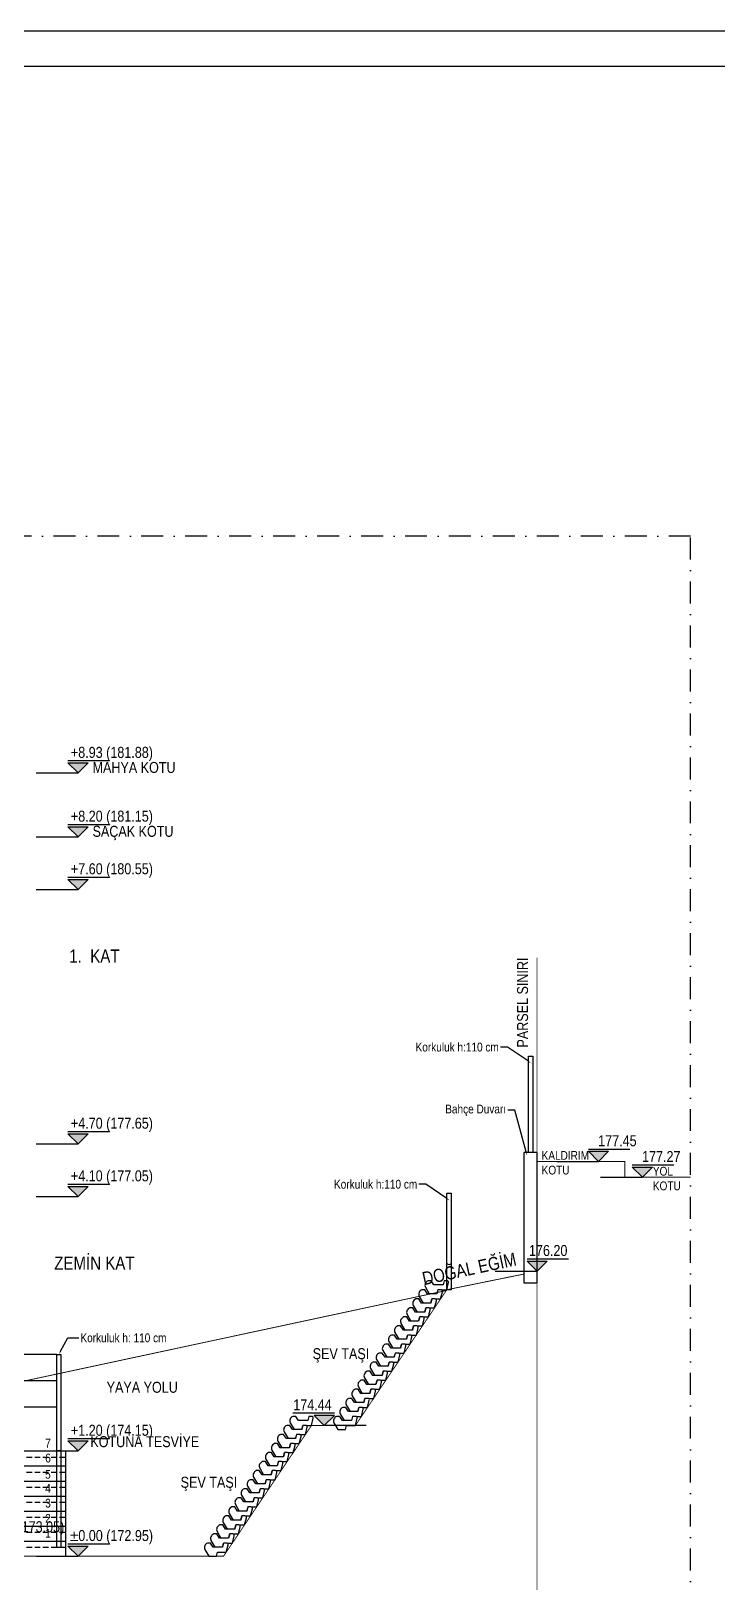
# Model space of a CAD drawing. Header units: millimetres. Extents: x 82776 to 137242, y 11666 to 27998.
# Drawn here: x 124452 to 125235, y 26229 to 27998 of the extents above; entities that cross this region are included whole.
import ezdxf
from ezdxf import colors
from ezdxf.entities.mleader import LeaderData, LeaderLine
from ezdxf.math import Vec2, Vec3

# ---------------------------------------------------------------- set-up
doc = ezdxf.new("R2010")
doc.units = ezdxf.units.MM
for name, pattern in [('( Hidden )', [0.375, 0.25, -0.125]), ('ACAD_ISO03W100', [30, 12, -18]), ('DASHDOT', [1, 0.5, -0.25, 0, -0.25]), ('DASHED', [15, 10, -5]), ('HIDDEN', [9.525, 6.35, -3.175])]:
    doc.linetypes.add(name, pattern=pattern)
for name, color, linetype in [('0_IFC_Elevation_3', 21, 'Continuous'), ('0_IFC_Elevation_4', 11, 'Continuous'), ('0_IFC_Legend_Viewport', 7, 'Continuous'), ('0_IFC_Notation_Level_50', 160, 'Continuous'), ('0_IFC_Notation_Section_50', 10, 'Continuous'), ('0_IFC_Parsel Sınırı', 191, 'ACAD_ISO03W100'), ('0_IFC_Stair_Text', 221, 'Continuous'), ('0_IFC_Text_Explanation_50', 231, 'Continuous'), ('1_IFC_Concrete_Section', 50, 'Continuous'), ('1_IFC_Stair_Concrete', 252, '( Hidden )'), ('2_IFC_Handrail', 181, 'Continuous'), ('7_IFC_Landscape', 45, 'Continuous')]:
    doc.layers.add(name, color=color, linetype=linetype)
doc.styles.add('IFC_TEXT', font='ARIALN.TTF')

# ---------------------------------------------------------------- blocks, each defined once
blk = doc.blocks.new('*U2169')
at = {"layer": '0_IFC_Legend_Viewport', "transparency": 33554687}
blk.add_lwpolyline([(-3169.3, 2920), (0, 2920), (0, 0), (-3169.3, 0)], close=True, dxfattribs=at)
at = {"style": 'IFC_TEXT'}
for tag, p in [('KOT', (-1159.1, 18)), ('OLCEK', (-110.4, 17.9)), ('PAFTA', (-2411.7, 17.9))]:
    blk.add_attdef(tag, p, '', height=35, dxfattribs=at)
blk = doc.blocks.new('0_IFC_NOT_RUDELEVEL_50_N')
at = {"layer": '0_IFC_Notation_Level_50'}
h = blk.add_hatch(color=256, dxfattribs=at)
h.dxf.hatch_style = 1
h.paths.add_polyline_path([(-201.6, 201.6), (201.6, 201.6), (0, 0)])
for p, q in [((-834.4, 0), (0, 0)), ((-201.6, 246.4), (627.2, 246.4))]:
    blk.add_line(p, q, dxfattribs=at)
blk.add_lwpolyline([(-201.6, 201.6), (201.6, 201.6), (0, 0), (-201.6, 201.6)], dxfattribs=at)
at = {"layer": '0_IFC_Notation_Level_50', "style": 'IFC_TEXT'}
blk.add_attdef('LEVEL', (-201.6, 302.4), '', height=280, dxfattribs=at)
blk = doc.blocks.new('A_GR2_DE')
at = {"layer": '0_IFC_Elevation_4', "linetype": 'DASHED', "const_width": 1}
blk.add_lwpolyline([(-2110, 34), (-860, 225), (-10, 564), (544.1, 682.8)], dxfattribs=at)
ref = blk.add_blockref('0_IFC_NOT_RUDELEVEL_50_N', (647.7, 704.9), dxfattribs=dict(xscale=0.057142857142768, yscale=0.057142857142768, zscale=0.057142857142768))
ref.add_attrib('LEVEL', '176.20', (638.4, 722.2), dxfattribs={"layer": '0_IFC_Notation_Level_50', "height": 12.5, "style": 'IFC_TEXT'})
at = {"layer": '0_IFC_Elevation_4', "linetype": 'DASHED', "ltscale": 3, "insert": (515.5, 703.5), "char_height": 15, "attachment_point": 1, "rotation": 12.1147, "style": 'IFC_TEXT'}
blk.add_mtext_dynamic_manual_height_columns('\\pxt4;DOĞAL EĞİM', width=252.297, gutter_width=125, heights=[0], dxfattribs=at)
blk = doc.blocks.new('*U2140')
ref = blk.add_blockref('0_IFC_NOT_RUDELEVEL_50_N', (0, 1322.8), dxfattribs=dict(xscale=0.057142857142768, yscale=0.057142857142768, zscale=0.057142857142768))
ref.add_attrib('LEVEL', '+8.93 (181.88)', (-8.2, 1340), dxfattribs={"layer": '0_IFC_Notation_Level_50', "height": 12.5, "style": 'IFC_TEXT'})
ref = blk.add_blockref('0_IFC_NOT_RUDELEVEL_50_N', (0, 1250), dxfattribs=dict(xscale=0.057142857142768, yscale=0.057142857142768, zscale=0.057142857142768))
ref.add_attrib('LEVEL', '+8.20 (181.15)', (-8.2, 1267.3), dxfattribs={"layer": '0_IFC_Notation_Level_50', "height": 12.5, "style": 'IFC_TEXT'})
ref = blk.add_blockref('0_IFC_NOT_RUDELEVEL_50_N', (0, 1190), dxfattribs=dict(xscale=0.057142857142768, yscale=0.057142857142768, zscale=0.057142857142768))
ref.add_attrib('LEVEL', '+7.60 (180.55)', (-8.2, 1207.3), dxfattribs={"layer": '0_IFC_Notation_Level_50', "height": 12.5, "style": 'IFC_TEXT'})
ref = blk.add_blockref('0_IFC_NOT_RUDELEVEL_50_N', (0, 900), dxfattribs=dict(xscale=0.057142857142768, yscale=0.057142857142768, zscale=0.057142857142768))
ref.add_attrib('LEVEL', '+4.70 (177.65)', (-8.2, 917.3), dxfattribs={"layer": '0_IFC_Notation_Level_50', "height": 12.5, "style": 'IFC_TEXT'})
ref = blk.add_blockref('0_IFC_NOT_RUDELEVEL_50_N', (0, 840), dxfattribs=dict(xscale=0.057142857142768, yscale=0.057142857142768, zscale=0.057142857142768))
ref.add_attrib('LEVEL', '+4.10 (177.05)', (-8.2, 857.3), dxfattribs={"layer": '0_IFC_Notation_Level_50', "height": 12.5, "style": 'IFC_TEXT'})
ref = blk.add_blockref('0_IFC_NOT_RUDELEVEL_50_N', (0, 550), dxfattribs=dict(xscale=0.057142857142768, yscale=0.057142857142768, zscale=0.057142857142768))
ref.add_attrib('LEVEL', '+1.20 (174.15)', (-8.2, 567.3), dxfattribs={"layer": '0_IFC_Notation_Level_50', "height": 12.5, "style": 'IFC_TEXT'})
ref = blk.add_blockref('0_IFC_NOT_RUDELEVEL_50_N', (-100, 440), dxfattribs=dict(xscale=0.057142857142768, yscale=0.057142857142768, zscale=0.057142857142768))
ref.add_attrib('LEVEL', '+0.10 (173.05)', (-109.3, 457.3), dxfattribs={"layer": '0_IFC_Notation_Level_50', "height": 12.5, "style": 'IFC_TEXT'})
ref = blk.add_blockref('0_IFC_NOT_RUDELEVEL_50_N', (0, 430), dxfattribs=dict(xscale=0.057142857142768, yscale=0.057142857142768, zscale=0.057142857142768))
ref.add_attrib('LEVEL', '%%P0.00 (172.95)', (-9.3, 447.3), dxfattribs={"layer": '0_IFC_Notation_Level_50', "height": 12.5, "style": 'IFC_TEXT'})
ref = blk.add_blockref('0_IFC_NOT_RUDELEVEL_50_N', (0, 150), dxfattribs=dict(xscale=0.057142857142768, yscale=0.057142857142768, zscale=0.057142857142768))
ref.add_attrib('LEVEL', '-2.80 (170.15)', (-8.2, 167.3), dxfattribs={"layer": '0_IFC_Notation_Level_50', "height": 12.5, "style": 'IFC_TEXT'})
ref = blk.add_blockref('0_IFC_NOT_RUDELEVEL_50_N', (0, 100), dxfattribs=dict(xscale=0.057142857142768, yscale=0.057142857142768, zscale=0.057142857142768))
ref.add_attrib('LEVEL', '-3.30 (169.95)', (-8.2, 117.3), dxfattribs={"layer": '0_IFC_Notation_Level_50', "height": 12.5, "style": 'IFC_TEXT'})
ref = blk.add_blockref('0_IFC_NOT_RUDELEVEL_50_N', (0, 50), dxfattribs=dict(xscale=0.057142857142768, yscale=0.057142857142768, zscale=0.057142857142768))
ref.add_attrib('LEVEL', '-3.80 (169.15)', (-8.2, 67.3), dxfattribs={"layer": '0_IFC_Notation_Level_50', "height": 12.5, "style": 'IFC_TEXT'})
at = {"layer": '0_IFC_Notation_Level_50', "char_height": 12.5, "attachment_point": 1, "style": 'IFC_TEXT'}
for s, insert in [('MAHYA KOTU', (16.5, 1335.3)), ('SAÇAK KOTU', (16.5, 1262.5)), ('T.Ü.K.', (16.5, 112.5)), ('T.A.K.', (16.5, 62.5))]:
    blk.add_mtext_dynamic_manual_height_columns(s, width=128.311, gutter_width=12.5, heights=[0], dxfattribs=dict(at, insert=insert))
at = {"layer": '0_IFC_Text_Explanation_50', "char_height": 15, "attachment_point": 5, "style": 'IFC_TEXT'}
for s, insert in [('\\pxt4;1.  KAT', (18.6, 1114.1)), ('\\pxt4;ZEMİN KAT', (18.6, 764.1)), ('\\pxi-0.46999,l1.46999,t1.46999,4;1. BODRUM KAT', (12.2, 364.1))]:
    blk.add_mtext_dynamic_manual_height_columns(s, width=215.825, gutter_width=125, heights=[0], dxfattribs=dict(at, insert=insert))
blk = doc.blocks.new('SEV TASI')
blk.add_wipeout([(3.1, 10.3), (-0.4, 10.3), (-0.8, 10.3), (-1.1, 10.1), (-1.5, 9.9), (-1.7, 9.7), (-1.9, 9.4), (-2, 9), (-2.1, 8.6), (-2, 8.2), (0, 0), (10, 0), (11.2, -4.7), (19.9, -4.7), (24.4, 2.9), (24.8, 3.9), (24.9, 5), (24.8, 6.1), (24.5, 7.2), (24, 8.2), (23.3, 9.1), (22.4, 9.8), (21.4, 10.3), (17.9, 10.3), (14.8, 5.6), (4.3, 5.6)]).dxf.layer = '7_IFC_Landscape'
at = {"layer": '7_IFC_Landscape'}
blk.add_lwpolyline([(0, 0), (-2, 8.2, -0.486604), (-0.4, 10.3), (3.1, 10.3), (4.3, 5.6), (14.8, 5.6), (17.9, 10.3), (21.4, 10.3, -0.425542), (24.4, 2.9), (19.9, -4.7), (11.2, -4.7), (10, 0)], format="xyb", close=True, dxfattribs=at)
blk = doc.blocks.new('*U2132')
blk.add_blockref('SEV TASI', (9.3, -13.8))
blk.add_blockref('SEV TASI', (16.2, -24.1))
blk.add_blockref('SEV TASI', (23.2, -34.4))
blk.add_blockref('SEV TASI', (30.1, -44.7))
blk.add_blockref('SEV TASI', (37, -55))
blk.add_blockref('SEV TASI', (44, -65.3))
blk.add_blockref('SEV TASI', (50.9, -75.6))
blk.add_blockref('SEV TASI', (57.9, -85.9))
blk.add_blockref('SEV TASI', (64.8, -96.2))
blk.add_blockref('SEV TASI', (71.7, -106.6))
blk.add_blockref('SEV TASI', (78.7, -116.9))
blk.add_blockref('SEV TASI', (85.6, -127.2))
blk.add_blockref('SEV TASI', (92.6, -137.5))
blk.add_blockref('SEV TASI', (99.5, -147.8))
blk.add_blockref('SEV TASI', (106.5, -158.1))
blk = doc.blocks.new('*U2133')
blk.add_blockref('SEV TASI', (3.1, -4.7))
blk.add_blockref('SEV TASI', (10.1, -15))
blk.add_blockref('SEV TASI', (17, -25.3))
blk.add_blockref('SEV TASI', (24, -35.6))
blk.add_blockref('SEV TASI', (30.9, -45.9))
blk.add_blockref('SEV TASI', (37.8, -56.2))
blk.add_blockref('SEV TASI', (44.8, -66.5))
blk.add_blockref('SEV TASI', (51.7, -76.8))
blk.add_blockref('SEV TASI', (58.7, -87.1))
blk.add_blockref('SEV TASI', (65.6, -97.4))
blk.add_blockref('SEV TASI', (72.6, -107.8))
blk.add_blockref('SEV TASI', (79.5, -118.1))
blk.add_blockref('SEV TASI', (86.4, -128.4))
blk.add_blockref('SEV TASI', (93.4, -138.7))
blk.add_blockref('SEV TASI', (100.3, -149))
blk.add_blockref('SEV TASI', (107.3, -159.3))
blk = doc.blocks.new('PEYZAJ MERDIVEN')
at = {"layer": '0_IFC_Elevation_3', "transparency": 33554687}
for points in [[(-130, 110), (-120, 110), (-120, -10)], [(-120, 92.9), (-10, 92.9)], [(-120, 75.7), (-10, 75.7)], [(-120, 58.6), (-10, 58.6)], [(-120, 41.4), (-10, 41.4)], [(-120, 24.3), (-10, 24.3)], [(-120, 7.1), (-10, 7.1)]]:
    blk.add_lwpolyline(points, dxfattribs=at)
at = {"layer": '0_IFC_Elevation_3', "linetype": 'HIDDEN', "transparency": 33554687}
blk.add_lwpolyline([(-120, 110), (-10, 110)], dxfattribs=at)
at = {"layer": '0_IFC_Elevation_4'}
blk.add_lwpolyline([(-120, 110), (-10, 110), (-10, -10)], dxfattribs=at)
at = {"layer": '1_IFC_Stair_Concrete', "ltscale": 25, "transparency": 33554687}
for points in [[(-120, 103), (-10, 103)], [(-120, 85.9), (-10, 85.9)], [(-120, 68.7), (-10, 68.7)], [(-120, 51.6), (-10, 51.6)], [(-120, 34.4), (-10, 34.4)], [(-120, 17.3), (-10, 17.3)], [(-120, 0.1), (-10, 0.1)]]:
    blk.add_lwpolyline(points, dxfattribs=at)
at = {"layer": '2_IFC_Handrail'}
for points in [[(-20, 220), (-130, 220)], [(-20, 190), (-130, 190)], [(-20, 160), (-130, 160)]]:
    blk.add_lwpolyline(points, dxfattribs=at)
for points in [[(-20, 110), (-20, 220), (-15.1, 220), (-15.1, 110)], [(-20, 0), (-20, 110), (-15.1, 110), (-15.1, 0)]]:
    blk.add_lwpolyline(points, close=True, dxfattribs=at)
at = {"layer": '0_IFC_Stair_Text', "char_height": 10, "attachment_point": 9, "style": 'IFC_TEXT'}
for s, insert in [('7', (-26.7, 113.8)), ('6', (-26.7, 96.7)), ('4', (-26.7, 62.4)), ('5', (-26.8, 78.2)), ('3', (-26.7, 45.3)), ('2', (-26.7, 28.1)), ('1', (-26.7, 11))]:
    blk.add_mtext_dynamic_manual_height_columns(s, width=9.914, gutter_width=12.5, heights=[0], dxfattribs=dict(at, insert=insert))
at = {"layer": '0_IFC_Text_Explanation_50'}
ml = blk.add_multileader_mtext('Standard', dxfattribs=at)
ml.set_content('Korkuluk h: 110 cm', color=256, style='IFC_TEXT')
ml.set_leader_properties()
ml.build(insert=Vec2(0, 0))
ml.multileader.update_dxf_attribs({"text_right_attachment_type": 2, "dogleg_length": 0.36})
ctx = ml.context
ctx.base_point, ctx.char_height, ctx.plane_origin = Vec3(5.1, 238.8), 10, Vec3(112.5, 220)
ctx.right_attachment = 2
notes = []
notes.append((ctx, [(0, (1, 1, 0), (-7.4, 238.8), (1, 0), 12.6, [(0, [(-17.5, 220)], 0, [])])]))
ctx.mtext.insert, ctx.mtext.rotation, ctx.mtext.flow_direction = Vec3(7.1, 243.9), 6.283185, 5
for ctx, leaders in notes:
    for number, flags, end, landing, length, lines in leaders:
        leader = LeaderData()
        leader.index, (leader.has_last_leader_line, leader.has_dogleg_vector, leader.attachment_direction) = number, flags
        leader.last_leader_point, leader.dogleg_vector, leader.dogleg_length = Vec3(end), Vec3(landing), length
        for number, points, colour, breaks in lines:
            line = LeaderLine()
            line.index, line.vertices, line.color, line.breaks = number, Vec3.list(points), colors.encode_raw_color(colour), breaks
            leader.lines.append(line)
        ctx.leaders.append(leader)
blk = doc.blocks.new('A GR2')
at = {"layer": '0_IFC_Parsel Sınırı', "ltscale": 0.3, "const_width": 1}
blk.add_lwpolyline([(492.5, 82.4), (492.5, 1432.4)], dxfattribs=at)
at = {"layer": '1_IFC_Concrete_Section'}
blk.add_lwpolyline([(477.7, 1210), (477.7, 1061.6), (492.7, 1061.6), (492.7, 1210)], close=True, dxfattribs=at)
at = {"layer": '2_IFC_Handrail'}
blk.add_lwpolyline([(482.7, 1210), (482.7, 1320), (487.7, 1320), (487.7, 1210)], close=True, dxfattribs=at)
at = {"layer": '7_IFC_Landscape', "const_width": 1}
blk.add_lwpolyline([(492.7, 1200), (592.7, 1200), (592.7, 1182), (667.7, 1182)], dxfattribs=at)
at = {"rotation": 1.71368e-11}
for name, p in [('*U2140', (-30.6, 320)), ('PEYZAJ MERDIVEN', (-35, 760))]:
    blk.add_blockref(name, p, dxfattribs=at)
ref = blk.add_blockref('0_IFC_NOT_RUDELEVEL_50_N', (562.7, 1200), dxfattribs=dict(xscale=0.0571428571427681, yscale=0.0571428571427681, zscale=0.0571428571427681, rotation=1.71368e-11))
ref.add_attrib('LEVEL', '177.45', (562.3, 1217.3), dxfattribs={"layer": '0_IFC_Notation_Level_50', "height": 12.5, "style": 'IFC_TEXT'})
ref = blk.add_blockref('0_IFC_NOT_RUDELEVEL_50_N', (612.7, 1182), dxfattribs=dict(xscale=0.0571428571427681, yscale=0.0571428571427681, zscale=0.0571428571427681, rotation=1.71368e-11))
ref.add_attrib('LEVEL', '177.27', (612.3, 1199.3), dxfattribs={"layer": '0_IFC_Notation_Level_50', "height": 12.5, "style": 'IFC_TEXT'})
at = {"xscale": -1, "rotation": 6.3943843e-09}
blk.add_blockref('*U2132', (244.8, 912.8), dxfattribs=at)
at = {"layer": '0_IFC_Notation_Level_50', "char_height": 10, "attachment_point": 1, "style": 'IFC_TEXT'}
for s, width, gutter_width, insert in [('KALDIRIM KOTU', 71.34, 12.5, (497.8, 1211.8)), ('\\pxt4;YOL KOTU', 36.467, 125, (624.6, 1193.8, 87363.2))]:
    blk.add_mtext_dynamic_manual_height_columns(s, width=width, gutter_width=gutter_width, heights=[0], dxfattribs=dict(at, insert=insert))
at = {"layer": '0_IFC_Parsel Sınırı', "insert": (482.5, 1432.4), "char_height": 12.5, "attachment_point": 9, "rotation": 90, "style": 'IFC_TEXT'}
blk.add_mtext_dynamic_manual_height_columns('PARSEL SINIRI', width=148.188, gutter_width=12.5, heights=[0], dxfattribs=at)
at = {"layer": '0_IFC_Text_Explanation_50', "insert": (83.1, 948.8, -346238.3), "char_height": 12.5, "attachment_point": 3, "style": 'IFC_TEXT'}
blk.add_mtext_dynamic_manual_height_columns('YAYA YOLU', width=83.648, gutter_width=12.5, heights=[0], dxfattribs=at)
at = {"layer": '0_IFC_Text_Explanation_50'}
ml = blk.add_multileader_mtext('Standard', dxfattribs=at)
ml.set_content('Korkuluk h:110 cm', color=256, style='IFC_TEXT')
ml.set_leader_properties()
ml.build(insert=Vec2(0, 0))
ctx = ml.context
ctx.base_point, ctx.char_height, ctx.plane_origin = Vec3(353.7, 1330.2), 10, Vec3(486, 1281.9)
ctx.text_align_type = 2
notes = []
notes.append((ctx, [(0, (1, 1, 0), (459, 1330.2), (-1, 0), 8, [(0, [(486, 1311.9)], 0, [])])]))
ctx.mtext.insert, ctx.mtext.alignment, ctx.mtext.flow_direction = Vec3(449, 1335.3), 3, 5
ml = blk.add_multileader_mtext('Standard', dxfattribs=at)
ml.set_content('Bahçe Duvarı', color=256, style='IFC_TEXT')
ml.set_leader_properties()
ml.build(insert=Vec2(0, 0))
ctx = ml.context
ctx.base_point, ctx.char_height, ctx.plane_origin = Vec3(387.8, 1258.3), 10, Vec3(488.6, 1189)
ctx.text_align_type = 2
notes.append((ctx, [(1, (1, 1, 0), (467.3, 1258.3), (-1, 0), 8, [(0, [(481.1, 1206.9)], 0, [])])]))
ctx.mtext.insert, ctx.mtext.alignment, ctx.mtext.flow_direction = Vec3(457.3, 1264.7), 3, 5
ml = blk.add_multileader_mtext('Standard', dxfattribs=at)
ml.set_content('Korkuluk h:110 cm', color=256, style='IFC_TEXT')
ml.set_leader_properties()
ml.build(insert=Vec2(0, 0))
ctx = ml.context
ctx.base_point, ctx.char_height, ctx.plane_origin = Vec3(260.8, 1173.9), 10, Vec3(393, 1125.5)
ctx.text_align_type = 2
notes.append((ctx, [(0, (1, 1, 0), (366, 1173.9), (-1, 0), 8, [(0, [(393, 1155.5)], 0, [])])]))
ctx.mtext.insert, ctx.mtext.alignment, ctx.mtext.flow_direction = Vec3(356, 1179), 3, 5
for ctx, leaders in notes:
    for number, flags, end, landing, length, lines in leaders:
        leader = LeaderData()
        leader.index, (leader.has_last_leader_line, leader.has_dogleg_vector, leader.attachment_direction) = number, flags
        leader.last_leader_point, leader.dogleg_vector, leader.dogleg_length = Vec3(end), Vec3(landing), length
        for number, points, colour, breaks in lines:
            line = LeaderLine()
            line.index, line.vertices, line.color, line.breaks = number, Vec3.list(points), colors.encode_raw_color(colour), breaks
            leader.lines.append(line)
        ctx.leaders.append(leader)
at = {"layer": '0_IFC_Notation_Section_50', "linetype": 'DASHDOT', "ltscale": 50}
blk.add_lwpolyline([(667.7, 82.4), (667.7, 1912.7), (-2365, 1912.7), (-2365, 82.4)], close=True, dxfattribs=at)
at = {"layer": '0_IFC_Notation_Level_50', "insert": (107.5, 886.8), "char_height": 12.5, "attachment_point": 3, "style": 'IFC_TEXT'}
blk.add_mtext_dynamic_manual_height_columns('KOTUNA TESVİYE', width=128.311, gutter_width=12.5, heights=[0], dxfattribs=at)
at = {"layer": '0_IFC_Text_Explanation_50', "insert": (150.8, 840.5), "char_height": 12.5, "attachment_point": 3, "style": 'IFC_TEXT'}
blk.add_mtext_dynamic_manual_height_columns('ŞEV TAŞI', width=83.648, gutter_width=12.5, heights=[0], dxfattribs=at)
at = {"xscale": -1, "rotation": 6.3943843e-09}
blk.add_blockref('*U2133', (392.8, 1058.3), dxfattribs=at)
at = {"layer": '2_IFC_Handrail'}
blk.add_lwpolyline([(389.7, 1053.7), (389.7, 1163.7), (394.7, 1163.7), (394.7, 1053.7)], close=True, dxfattribs=at)
at = {"layer": '7_IFC_Landscape', "const_width": 1}
blk.add_lwpolyline([(-1520, 750), (135.2, 750), (235.5, 899), (285.5, 899), (389.7, 1053.7), (477.7, 1071.6)], dxfattribs=at)
at = {"rotation": 1.71368e-11}
blk.add_blockref('A_GR2_DE', (-155, 370), dxfattribs=at)
ref = blk.add_blockref('0_IFC_NOT_RUDELEVEL_50_N', (250.1, 899), dxfattribs=dict(xscale=-0.057142857142768, yscale=0.057142857142768, zscale=0.057142857142768, rotation=1.71368e-11))
ref.add_attrib('LEVEL', '174.44', (214.7, 916.3), dxfattribs={"layer": '0_IFC_Notation_Level_50', "height": 12.5, "style": 'IFC_TEXT'})
at = {"layer": '0_IFC_Text_Explanation_50', "insert": (301.3, 987.1), "char_height": 12.5, "attachment_point": 3, "style": 'IFC_TEXT'}
blk.add_mtext_dynamic_manual_height_columns('ŞEV TAŞI', width=83.648, gutter_width=12.5, heights=[0], dxfattribs=at)

msp = doc.modelspace()

# ---------------------------------------------------------------- linework, layer by layer
msp.add_lwpolyline([(82776.4, 27997.6), (82776.4, 24997.6), (137241.5, 24997.6), (137241.5, 27997.6)], close=True)

# ---------------------------------------------------------------- block references
msp.add_blockref('*U2169', (125265.5, 25037.6))

# ---------------------------------------------------------------- next in the draw order: block references
msp.add_blockref('A GR2', (124536.1, 25509.1))

doc.saveas('drawing.dxf')
